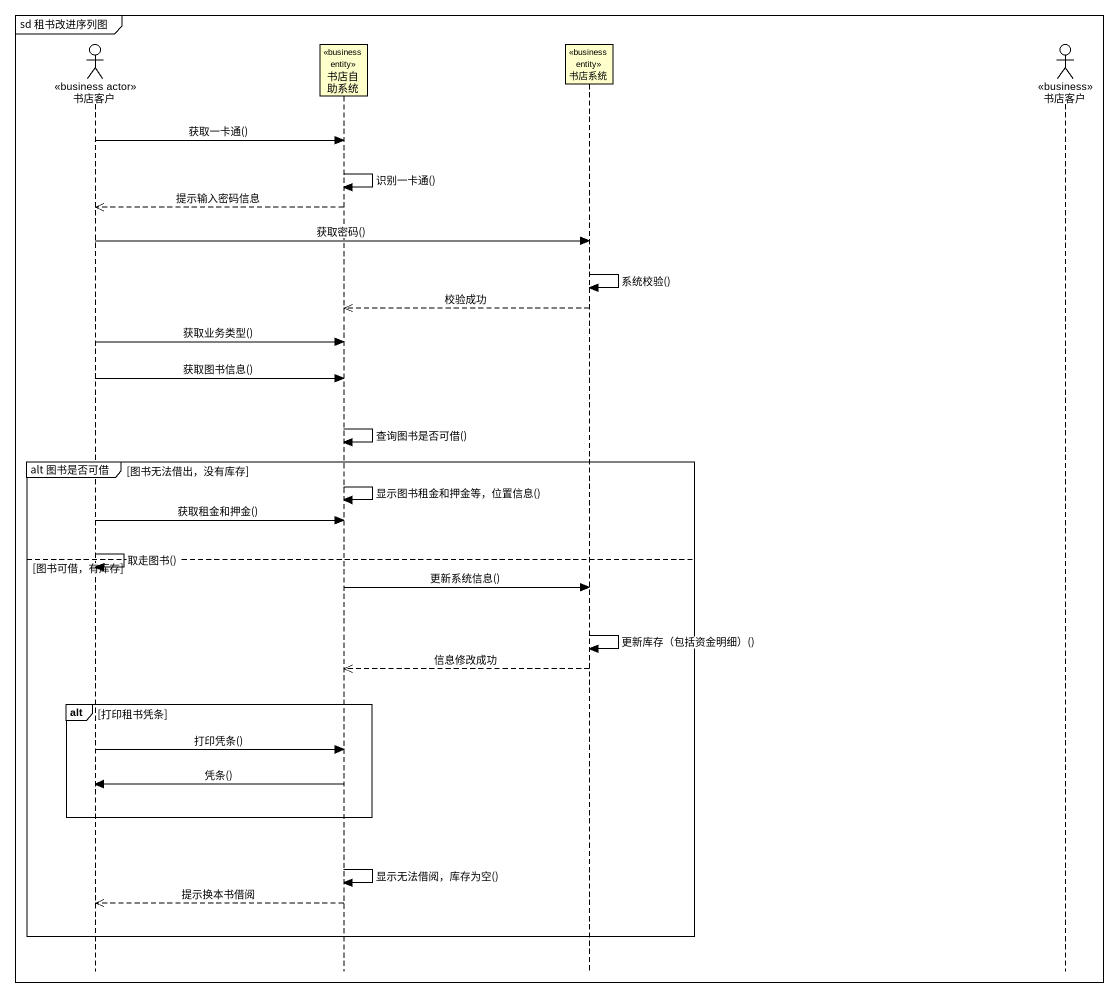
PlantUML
@startuml
mainframe sd 租书改进序列图
hide footbox
actor 书店客户 <<business actor>> #FFFFFF
participant 书店自助系统 <<business entity>>
participant 书店系统 <<business entity>>
actor "书店客户" as 书店客户_2 <<business>>

书店客户 -> 书店自助系统 : 获取一卡通()
书店自助系统 -> 书店自助系统 : 识别一卡通()
书店自助系统 -->> 书店客户 : 提示输入密码信息
书店客户 -> 书店系统 : 获取密码()
书店系统 -> 书店系统 : 系统校验()
书店系统 -->> 书店自助系统 : 校验成功
书店客户 -> 书店自助系统 : 获取业务类型()
书店客户 -> 书店自助系统 : 获取图书信息()
书店自助系统 -> 书店自助系统 : 查询图书是否可借()
group alt 图书是否可借 [图书无法借出，没有库存]
  书店自助系统 -> 书店自助系统 : 显示图书租金和押金等，位置信息()
  书店客户 -> 书店自助系统 : 获取租金和押金()
  书店客户 -> 书店客户 : 取走图书()
else 图书可借，有库存
  书店自助系统 -> 书店系统 : 更新系统信息()
  书店系统 -> 书店系统 : 更新库存（包括资金明细）()
  书店系统 -->> 书店自助系统 : 信息修改成功
  alt 打印租书凭条
    书店客户 -> 书店自助系统 : 打印凭条()
    书店自助系统 -> 书店客户 : 凭条()
  end
  书店自助系统 -> 书店自助系统 : 显示无法借阅，库存为空()
  书店自助系统 -->> 书店客户 : 提示换本书借阅
end
@enduml
